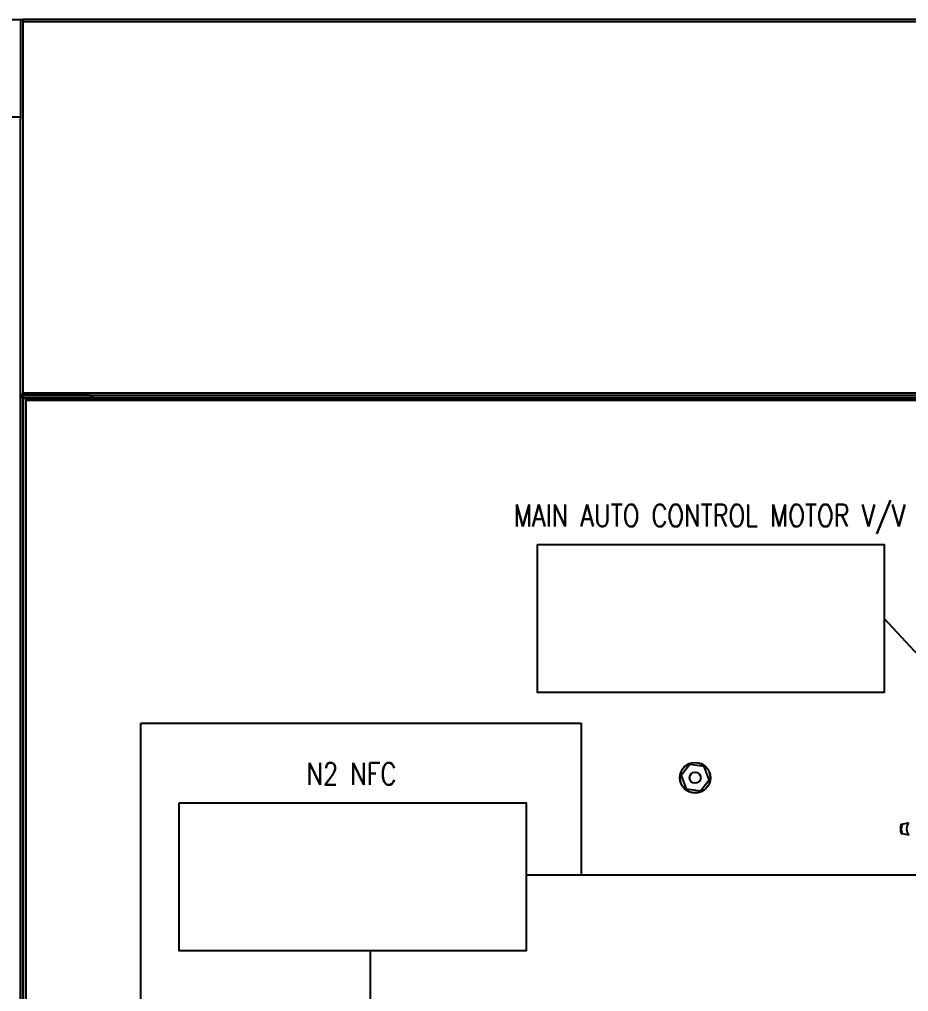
# Model space of a CAD drawing. Header units: millimetres. Extents: x 1152 to 6701, y 651 to 3284.
# Drawn here: x 2190 to 2828, y 2421 to 3119 of the extents above; entities that cross this region are included whole.
import ezdxf
from ezdxf.enums import TextEntityAlignment as Align

# ---------------------------------------------------------------- set-up
doc = ezdxf.new("R2010")
doc.units = ezdxf.units.MM
doc.layers.add('10 실선', color=40, linetype='Continuous', lineweight=25)
doc.layers.add('SLD-0', color=7, linetype='Continuous')
doc.styles.add('MRHANS', font='romans.shx', dxfattribs={"width": 0.8, "bigfont": 'whgdtxt.shx'})
doc.dimstyles.new('T8', dxfattribs={"dimscale": 8, "dimtxt": 2.5, "dimasz": 2, "dimexe": 0.5, "dimexo": 1, "dimgap": 1.25, "dimtad": 1, "dimdec": 1, "dimdsep": 46, "dimtxsty": 'MRHANS', "dimcen": -2, "dimclrd": 3, "dimclre": 3, "dimclrt": 7, "dimadec": 0, "dimazin": 0, "dimtfac": 1, "dimtdec": 1, "dimtix": 1, "dimtmove": 2, "dimatfit": 3, "dimfxl": 0, "dimtolj": 1, "dimarcsym": 0})

msp = doc.modelspace()

# ---------------------------------------------------------------- linework, layer by layer
at = {"layer": '10 실선', "ltscale": 5}
for p, q in [((2277.27, 2157.89), (2277.27, 2613.36)), ((2277.27, 2613.36), (2593.4, 2613.36)), ((2593.4, 2613.36), (2593.4, 2504.23)), ((2970.42, 2504.23), (2553.82, 2504.23)), ((2442.11, 2157.89), (2442.11, 2449.91))]:
    msp.add_line(p, q, dxfattribs=at)
for points in [[(2562.03, 2741.63), (2811.04, 2741.63), (2811.04, 2635.45), (2562.03, 2635.45)], [(2304.81, 2556.09), (2553.82, 2556.09), (2553.82, 2449.91), (2304.81, 2449.91)]]:
    msp.add_lwpolyline(points, close=True, dxfattribs=at)
at = {"layer": 'SLD-0', "color": 7, "linetype": 'Continuous', "lineweight": 25}
for p, q in [((1201.79, 3118.75), (2191.03, 3118.75)), ((2191.03, 3118.75), (2191.03, 3048.81)), ((2191.03, 3118.75), (2192.72, 3118.75)), ((2192.72, 3118.75), (2192.72, 3117.05)), ((2193.43, 3118.75), (2192.72, 3118.75)), ((2192.72, 3117.05), (2192.72, 2850.66)), ((2859.26, 3117.05), (2192.72, 3117.05)), ((2859.26, 3118.75), (2193.43, 3118.75)), ((1151.83, 3048.81), (2191.03, 3048.81)), ((2191.03, 3048.81), (2191.03, 3047.11)), ((2191.03, 1031.97), (2191.03, 3047.11)), ((2192.72, 2848.96), (2191.03, 2848.96)), ((2192.62, 2848.96), (2192.62, 2848.96)), ((2192.72, 2848.96), (2192.72, 2850.66)), ((2192.72, 2850.66), (2859.26, 2850.66)), ((2192.72, 2847.36), (2192.72, 2848.96)), ((2240.99, 2848.96), (2192.72, 2848.96)), ((2240.99, 2848.96), (2240.99, 2847.36)), ((2240.99, 2848.96), (2241.49, 2848.96)), ((2241.06, 2848.96), (2241.06, 2847.36)), ((2241.49, 2847.36), (2241.49, 2848.96)), ((2241.49, 2848.96), (2859.26, 2848.96)), ((2192.62, 2847.26), (2191.03, 2847.26)), ((2192.62, 1305.36), (2192.62, 2847.26)), ((2192.72, 2847.26), (2192.62, 2847.26)), ((2192.73, 2847.4), (2192.72, 2847.26)), ((2192.72, 2847.36), (2192.72, 2847.26)), ((2240.99, 2847.36), (2192.72, 2847.36)), ((2192.72, 2847.26), (2211.01, 2847.26)), ((2192.72, 2842.27), (2192.72, 2847.26)), ((2193.12, 1305.36), (2193.12, 2846.86)), ((2193.12, 2846.86), (2194.82, 2846.86)), ((2194.82, 2846.86), (2859.26, 2846.86)), ((2194.82, 2846.86), (2194.82, 2845.16)), ((2859.26, 2845.16), (2194.82, 2845.16)), ((2194.82, 2845.16), (2194.82, 1305.36)), ((2211.01, 2847.26), (2211.01, 2846.86)), ((2211.01, 2847.26), (2239.39, 2847.26)), ((2239.39, 2847.26), (2240.99, 2847.26)), ((2239.39, 2846.86), (2239.39, 2847.26)), ((2240.99, 2847.36), (2241.06, 2847.36)), ((2240.99, 2846.86), (2240.99, 2847.26)), ((2240.99, 2847.26), (2241.06, 2847.26)), ((2241.06, 2847.26), (2241.06, 2847.36)), ((2241.06, 2846.86), (2241.06, 2847.26)), ((2241.49, 2847.26), (2241.06, 2847.26)), ((2241.49, 2847.36), (2859.26, 2847.36)), ((2241.49, 2847.36), (2241.49, 2847.26)), ((2241.49, 2847.26), (2241.49, 2846.86)), ((2243.09, 2847.26), (2241.49, 2847.26)), ((2243.09, 2847.26), (2243.09, 2846.86)), ((2243.09, 2847.26), (2269.17, 2847.26)), ((2269.17, 2847.36), (2269.17, 2846.86)), ((2311.13, 2846.86), (2311.13, 2847.36)), ((2311.13, 2847.26), (2705.13, 2847.26)), ((2705.13, 2847.36), (2705.13, 2846.86)), ((2193.12, 2841.27), (2192.62, 2841.27)), ((2671.52, 2583.67), (2665.16, 2575.69)), ((2681.61, 2582.15), (2671.52, 2583.67)), ((2685.34, 2572.66), (2681.61, 2582.15)), ((2665.16, 2575.69), (2668.89, 2566.2)), ((2678.98, 2564.68), (2685.34, 2572.66)), ((2668.89, 2566.2), (2678.98, 2564.68)), ((2823.75, 2540.96), (2828.04, 2541.83)), ((2828.04, 2533.08), (2823.75, 2533.95)), ((2193.12, 2502.3), (2192.62, 2502.3)), ((2192.72, 1879.72), (2192.72, 2502.3))]:
    msp.add_line(p, q, dxfattribs=at)
for radius in [10.99, 10.84, 4]:
    msp.add_circle((2675.25, 2574.18), radius, dxfattribs=at)
for centre, radius, start, end in [((2192.72, 2847.26), 1.7, 90, 180), ((2192.72, 2847.26), 0.0999, 90, 180), ((2197.72, 2841.27), 5.1, 154.41701, 180), ((2239.29, 2847.26), 0.0999, 0, 90), ((2239.29, 2847.26), 1.7, 0, 3.37229), ((2243.19, 2847.26), 1.7, 176.62771, 180), ((2243.19, 2847.26), 0.0999, 90, 180), ((2835.3, 2537.45), 8.28, 145.95204, 214.04796), ((2827.92, 2542.45), 0.631, 281.48072, 325.96876), ((2835.42, 2537.45), 12.76, 166.54787, 193.45213), ((2835.35, 2537.45), 12.12, 163.1919, 196.8081), ((2827.92, 2532.46), 0.631, 34.03365, 78.50498)]:
    msp.add_arc(centre, radius, start, end, dxfattribs=at)
for points, knots in [([(2192.72, 3117.05), (2192.78, 3117.27), (2192.89, 3117.69), (2193.06, 3118.22), (2193.21, 3118.59), (2193.34, 3118.74), (2193.41, 3118.75), (2193.43, 3118.75)], [0, 0, 0, 0, 0.248006, 0.470254, 0.69249, 0.914675, 1, 1, 1, 1]), ([(2193.43, 2848.96), (2193.37, 2848.99), (2193.26, 2849.03), (2193.1, 2849.38), (2192.94, 2849.86), (2192.82, 2850.31), (2192.74, 2850.59), (2192.72, 2850.66)], [0, 0, 0, 0, 0.248029, 0.470255, 0.69245, 0.914679, 1, 1, 1, 1]), ([(2192.8, 2847.36), (2192.79, 2847.36), (2192.78, 2847.36), (2192.76, 2847.34), (2192.74, 2847.3), (2192.73, 2847.28), (2192.72, 2847.26)], [0, 0, 0, 0, 0.2498578, 0.5000193, 0.7500487, 1, 1, 1, 1]), ([(2823.02, 2540.42), (2823.02, 2540.42), (2823.03, 2540.5), (2823.08, 2540.65), (2823.23, 2540.82), (2823.38, 2540.87), (2823.45, 2540.9)], [0, 0, 0, 0, 0.005617, 0.387511, 0.731524, 1, 1, 1, 1]), ([(2823.02, 2534.49), (2823.02, 2534.49), (2823.03, 2534.4), (2823.08, 2534.25), (2823.23, 2534.09), (2823.38, 2534.04), (2823.45, 2534.01)], [0, 0, 0, 0, 0.005618, 0.387485, 0.731513, 1, 1, 1, 1]), ([(2823.45, 2540.9), (2823.53, 2540.91), (2823.63, 2540.93), (2823.73, 2540.95), (2823.75, 2540.96)], [0, 0, 0, 0, 0.817959, 1, 1, 1, 1]), ([(2823.75, 2533.95), (2823.66, 2533.97), (2823.56, 2533.99), (2823.47, 2534.01), (2823.45, 2534.01)], [0, 0, 0, 0, 0.817893, 1, 1, 1, 1])]:
    msp.add_open_spline(points, degree=3, knots=knots, dxfattribs=at)

# ---------------------------------------------------------------- texts
at = {"style": 'MRHANS', "width": 0.8}
for s, height, p in [('MAIN AUTO CONTROL MOTOR V/V', 15.8277, (2685.69, 2754.57)), ('N2 NFC', 15.828, (2428.47, 2569.03))]:
    msp.add_text(s, height=height, dxfattribs=at).set_placement(p, align=Align.CENTER)

# ---------------------------------------------------------------- leaders
at = {"layer": '10 실선', "ltscale": 5}
msp.add_leader([(2883.94, 2609.52), (2811.04, 2688.54)], dimstyle='T8', dxfattribs=at)

doc.saveas('drawing.dxf')
